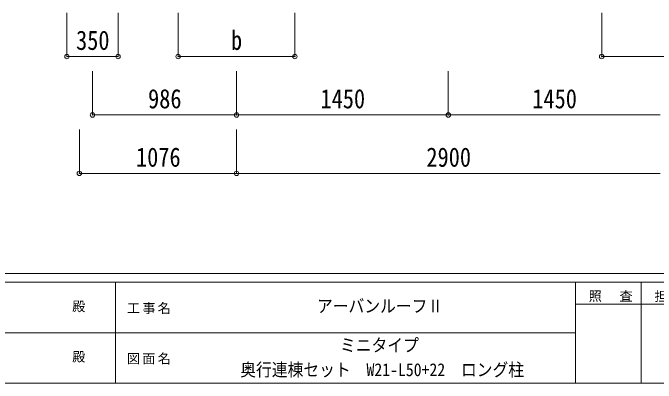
# Model space of a CAD drawing. Units: millimetres at full size, sheet at 1:30. Extents: x -8432 to 8432, y -5820 to 5820.
# Drawn here: x -1151 to 3253, y -5820 to -3285 of the extents above; entities that cross this region are included whole.
import ezdxf
from ezdxf.enums import TextEntityAlignment as Align

# ---------------------------------------------------------------- set-up
doc = ezdxf.new("R2010")
doc.units = ezdxf.units.MM
doc.header["$LTSCALE"] = 30
doc.header["$PDMODE"] = 32
doc.header["$PDSIZE"] = 30
doc.layers.add('0-6_OTH_LINE', color=6, linetype='Continuous', lineweight=9)
doc.layers.add('F-0_240', color=7, linetype='Continuous', lineweight=9)
doc.styles.add('ＭＳ ゴシック', font='')
doc.styles.get('ＭＳ ゴシック').set_extended_font_data('MS Gothic')

msp = doc.modelspace()

# ---------------------------------------------------------------- linework, layer by layer
at = {"layer": '0-6_OTH_LINE'}
for p, q in [((-780.61, -3584.48), (-780.61, -3285.48)), ((-430.61, -3584.48), (-430.61, -3285.48)), ((-19.81, -3584.48), (-19.81, -3285.48)), ((780.19, -3584.48), (780.19, -3285.48)), ((2880.19, -3584.48), (2880.19, -3285.48)), ((-430.61, -3584.48), (-780.61, -3584.48)), ((-19.81, -3584.48), (780.19, -3584.48)), ((2880.19, -3584.48), (3680.19, -3584.48)), ((-605.61, -3984.48), (-605.61, -3684.48)), ((380.39, -3984.48), (380.39, -3684.48)), ((1830.39, -3984.48), (1830.39, -3684.48)), ((-605.61, -3984.48), (380.39, -3984.48)), ((380.39, -3984.48), (1830.39, -3984.48)), ((1830.39, -3984.48), (3280.39, -3984.48)), ((-695.61, -4384.48), (-695.61, -4084.48)), ((380.39, -4384.48), (380.39, -4084.48)), ((-695.61, -4384.48), (380.39, -4384.48)), ((380.39, -4384.48), (3280.39, -4384.48))]:
    msp.add_line(p, q, dxfattribs=at)
for p in [(-780.61, -3584.48), (-430.61, -3584.48), (-19.81, -3584.48), (780.19, -3584.48), (2880.19, -3584.48), (-605.61, -3984.48), (380.39, -3984.48), (1830.39, -3984.48), (-695.61, -4384.48), (380.39, -4384.48)]:
    msp.add_point(p, dxfattribs=at)
at = {"layer": 'F-0_240', "color": 5}
for p, q in [((-8432.06, -5070), (8007.94, -5070)), ((-8432.06, -5130), (5341.19, -5130)), ((-448.82, -5130), (-448.82, -5820)), ((2701.18, -5130), (2701.18, -5820)), ((3151.18, -5130), (3151.18, -5820)), ((2701.18, -5280), (4501.18, -5280)), ((-3448.82, -5475), (2701.18, -5475)), ((-8432.06, -5820), (8007.94, -5820))]:
    msp.add_line(p, q, dxfattribs=at)

# ---------------------------------------------------------------- texts
at = {"layer": '0-6_OTH_LINE', "color": 7, "style": 'ＭＳ ゴシック', "width": 0.85}
for s, p in [('350', (-718.11, -3578.48)), ('b', (342.69, -3578.48)), ('986', (-225.11, -3978.48)), ('1450', (955.39, -3978.48)), ('1450', (2405.39, -3978.48)), ('1076', (-307.61, -4378.48)), ('2900', (1680.39, -4378.48))]:
    msp.add_text(s, height=132, dxfattribs=at).set_placement(p, align=Align.BOTTOM_LEFT)
at = {"layer": 'F-0_240', "style": 'ＭＳ ゴシック', "width": 0.9}
for s, p in [('アーバンルーフⅡ', (931.18, -5362.5)), ('ミニタイプ', (1088.68, -5630.88)), ('奥行連棟セット\u3000W21-L50+22\u3000ロング柱', (406.18, -5798.5))]:
    msp.add_text(s, height=87.98, dxfattribs=at).set_placement(p, align=Align.BOTTOM_LEFT)
at = {"layer": 'F-0_240', "style": 'ＭＳ ゴシック'}
for p in [(-744.53, -5347.5), (-744.53, -5692.5)]:
    msp.add_text('殿', height=65.98, dxfattribs=at).set_placement(p, align=Align.BOTTOM_LEFT)
at = {"layer": 'F-0_240', "char_height": 65.98, "attachment_point": 7, "style": 'ＭＳ ゴシック'}
for s, insert in [('\\T1.17;照\u3000査', (2791.19, -5265)), ('\\T1.17;担\u3000当', (3241.19, -5265)), ('\\T1.17;工事名', (-369.71, -5347.5)), ('\\T1.17;図面名', (-369.71, -5692.5))]:
    msp.add_mtext(s, dxfattribs=dict(at, insert=insert))

doc.saveas('drawing.dxf')
